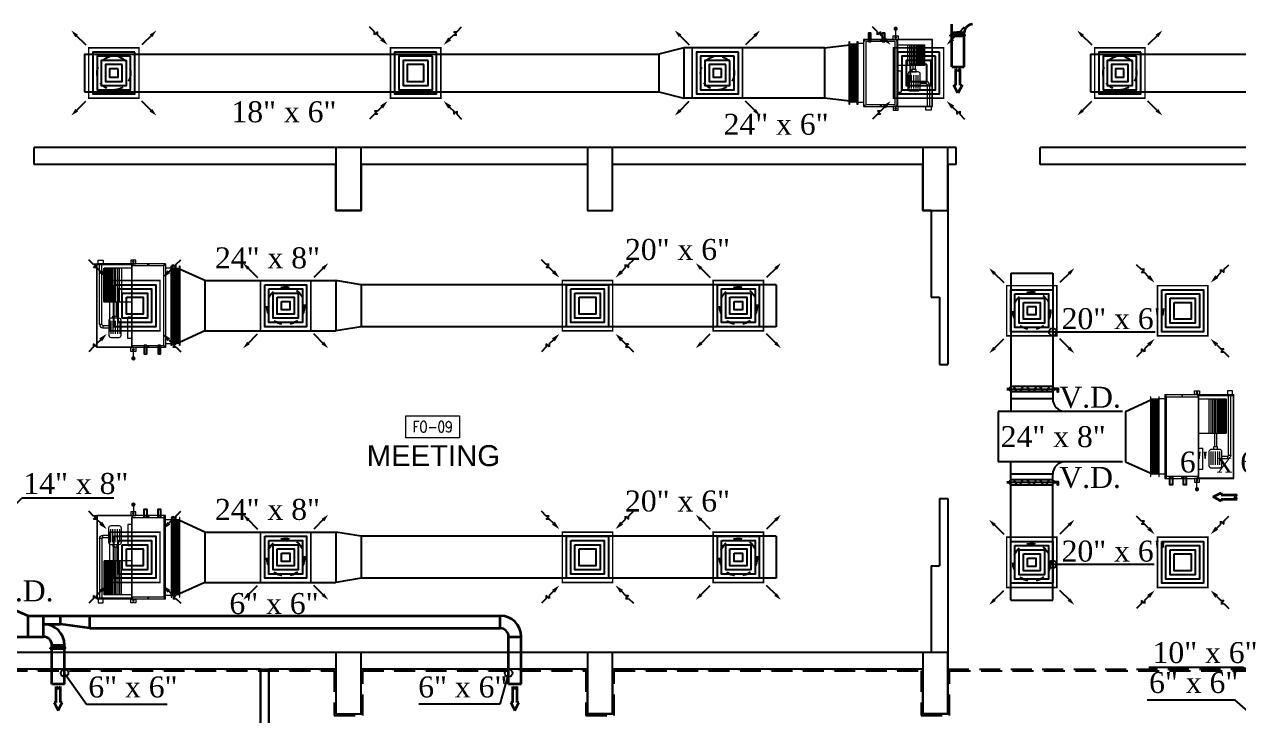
# Model space of a CAD drawing. Extents: x -432 to -365, y -145 to 173.
# Drawn here: x -405.68 to -391.2, y 27.2 to 35.44 of the extents above; entities that cross this region are included whole.
import ezdxf
from ezdxf.enums import TextEntityAlignment as Align

# ---------------------------------------------------------------- set-up
doc = ezdxf.new("R2010")
doc.units = 0
doc.header["$MEASUREMENT"] = 0
for name, pattern in [('DASHDOT', [1, 0.5, -0.25, 0, -0.25]), ('HIDDEN', [0.375, 0.25, -0.125]), ('HIDDEN-Z', [3, 2, -1])]:
    doc.linetypes.add(name, pattern=pattern)
for name, color, linetype in [('01_AC-EQUIP', 206, 'Continuous'), ('03_AC-S.DUCT', 5, 'Continuous'), ('12-AC-FL.CONN.', 2, 'Continuous'), ('A.C.VOLUM DAMPER', 2, 'Continuous'), ('COL', 2, 'Continuous'), ('COLHATCH', 5, 'Continuous'), ('FASEL', 253, 'Continuous'), ('M-CH-WP-R', 40, 'HIDDEN-Z'), ('M-CH-WP-S', 142, 'Continuous'), ('M-DIFUSER', 195, 'Continuous'), ('M-DUCT-RA', 30, 'Continuous'), ('M-DUCT-SA', 5, 'Continuous'), ('M-EQBMNT', 21, 'Continuous'), ('WALL', 4, 'Continuous'), ('ZONE TEXT', 73, 'Continuous')]:
    doc.layers.add(name, color=color, linetype=linetype)
for name, color, linetype, lineweight in [('04-AC_F.A.DUCT', 4, 'Continuous', 35), ('A-SYMB-RMNU', 4, 'Continuous', 9), ('AC-TEXT', 15, 'Continuous', 30)]:
    doc.layers.add(name, color=color, linetype=linetype, lineweight=lineweight)
doc.styles.add('AC', font='romans.shx', dxfattribs={"height": 0.2})
doc.styles.add('ARABY', font='sosa.shx')
doc.styles.add('ROMANS-TITLE', font='ROMANS.shx', dxfattribs={"width": 0.8})
doc.dimstyles.new('IHAB', dxfattribs={"dimscale": 0, "dimtxt": 0.15, "dimasz": 0.09, "dimexe": 0.18, "dimexo": 0.0625, "dimgap": 0, "dimtad": 0, "dimtih": 1, "dimtoh": 1, "dimzin": 0, "dimdsep": 46, "dimtxsty": 'ARABY', "dimcen": 0.03, "dimse1": 1, "dimse2": 1, "dimclrd": 36, "dimclrt": 42, "dimadec": 0, "dimazin": 0, "dimtfac": 1, "dimtmove": 1, "dimatfit": 3, "dimldrblk": 'ORIGIN', "dimfxl": 1, "dimtolj": 1, "dimtzin": 0, "dimarcsym": 0})

# ---------------------------------------------------------------- blocks, each defined once
blk = doc.blocks.new('*U251')
at = {"layer": 'M-DIFUSER', "ltscale": 5, "const_width": 18}
blk.add_lwpolyline([(-300, 300), (300, 300), (300, -300), (-300, -300)], close=True, dxfattribs=at)
at = {"layer": 'M-DIFUSER', "color": 21}
for points in [[(250, 250), (-250, 250), (-250, -250), (250, -250)], [(200, 200), (-200, 200), (-200, -200), (200, -200)], [(150, 150), (-150, 150), (-150, -150), (150, -150)], [(100, 100), (-100, 100), (-100, -100), (100, -100)], [(50, 50), (-50, 50), (-50, -50), (50, -50)]]:
    blk.add_lwpolyline(points, close=True, dxfattribs=at)
at = {"layer": 'M-DUCT-SA', "color": 5, "extrusion": (-5.07059e-20, -1.19855e-17, -1)}
blk.add_line((-461, 461), (-335, 335), dxfattribs=at)
at = {"layer": 'M-DUCT-SA', "color": 5, "extrusion": (-1.19855e-17, 5.07059e-20, -1)}
blk.add_line((461, 461), (335, 335), dxfattribs=at)
at = {"layer": 'M-DUCT-SA', "color": 5, "extrusion": (1.19855e-17, -5.07059e-20, -1)}
blk.add_line((-461, -461), (-335, -335), dxfattribs=at)
at = {"layer": 'M-DUCT-SA', "color": 5, "extrusion": (5.07059e-20, 1.19855e-17, -1)}
blk.add_line((461, -461), (335, -335), dxfattribs=at)
at = {"layer": 'M-DUCT-SA', "color": 5, "extrusion": (-5.07059e-20, -1.19855e-17, -1)}
blk.add_solid([(460, 428), (429, 459), (507, 507)], dxfattribs=at)
at = {"layer": 'M-DUCT-SA', "color": 5, "extrusion": (5.07059e-20, -1.19855e-17, -1)}
blk.add_solid([(-460, 428), (-429, 459), (-507, 507)], dxfattribs=at)
at = {"layer": 'M-DUCT-SA', "color": 5, "extrusion": (1.19855e-17, -5.07059e-20, -1)}
blk.add_solid([(428, -460), (459, -429), (507, -507)], dxfattribs=at)
at = {"layer": 'M-DUCT-SA', "color": 5, "extrusion": (-1.19855e-17, -5.07059e-20, -1)}
blk.add_solid([(-428, -460), (-459, -429), (-507, -507)], dxfattribs=at)
blk = doc.blocks.new('*U254')
at = {"layer": 'M-DIFUSER', "ltscale": 5, "const_width": 18}
blk.add_lwpolyline([(-300, 300), (300, 300), (300, -300), (-300, -300)], close=True, dxfattribs=at)
at = {"layer": 'M-DIFUSER', "color": 21}
for points in [[(250, 250), (-250, 250), (-250, -250), (250, -250)], [(200, 200), (-200, 200), (-200, -200), (200, -200)], [(150, 150), (-150, 150), (-150, -150), (150, -150)], [(100, 100), (-100, 100), (-100, -100), (100, -100)]]:
    blk.add_lwpolyline(points, close=True, dxfattribs=at)
at = {"layer": 'M-DUCT-RA', "color": 30}
for p, q in [((-491, 491), (-549, 549)), ((-491, 455), (-491, 491)), ((-455, 491), (-491, 455)), ((-455, 455), (-455, 491)), ((-406, 406), (-455, 455)), ((406, 406), (455, 455)), ((455, 491), (491, 491)), ((491, 455), (455, 491)), ((455, 455), (491, 455)), ((491, 491), (549, 549)), ((-406, -406), (-455, -455)), ((406, -406), (455, -455)), ((-491, -491), (-549, -549)), ((-491, -455), (-455, -491)), ((-455, -455), (-491, -455)), ((-455, -491), (-491, -491)), ((455, -491), (491, -455)), ((455, -455), (455, -491)), ((491, -455), (491, -491)), ((491, -491), (549, -549))]:
    blk.add_line(p, q, dxfattribs=at)
for points in [[(-389, 424), (-424, 389), (-335, 335)], [(424, 389), (389, 424), (335, 335)], [(-424, -389), (-389, -424), (-335, -335)], [(389, -424), (424, -389), (335, -335)]]:
    blk.add_solid(points, dxfattribs=at)
blk = doc.blocks.new('A$C4397250F')
at = {"layer": '04-AC_F.A.DUCT'}
for p, q in [((0, 0), (-0.0241, -0.0482)), ((-0.0241, -0.0482), (-0.0132, -0.0482)), ((-0.0132, -0.0482), (-0.0132, -0.1443)), ((0.0241, -0.0482), (0, 0)), ((0.0132, -0.0482), (0.0241, -0.0482)), ((0.0132, -0.0482), (0.0132, -0.1443)), ((0, -0.1288), (-0.0132, -0.1443)), ((0.0132, -0.1443), (0, -0.1288))]:
    blk.add_line(p, q, dxfattribs=at)
blk = doc.blocks.new('A$C180A56EA')
at = {"layer": 'A.C.VOLUM DAMPER'}
h = blk.add_hatch(dxfattribs=at)
h.set_pattern_fill('ANSI31', color=256, scale=0.001, style=0)
h.set_pattern_definition([(45, (129.5106855, -230.48025158), (-8.838834765e-05, 8.838834765e-05), [])])
h.paths.add_polyline_path([(0.0459, 0.0039), (0.0459, 0.0065), (0.0401, 0.0065), (0.0401, -0.0027), (0.0459, -0.0027), (0.0459, 0), (0.0603, 0), (0.0603, 0.0128), (0.057, 0.0128), (0.057, 0.0039)])
for p, q in [((-0.1242, 0.0032), (-0.1161, 0.0032)), ((-0.1161, 0.0004), (-0.119, 0.0032)), ((-0.1185, 0), (-0.1161, 0.0024)), ((-0.1161, 0.0015), (-0.1179, 0.0032)), ((-0.1174, 0), (-0.1161, 0.0013)), ((-0.1161, 0.0026), (-0.1168, 0.0032)), ((-0.1163, 0), (-0.1161, 0.0001)), ((-0.1161, 0.0001), (-0.1104, 0.0058)), ((-0.1161, 0.0013), (-0.1116, 0.0058)), ((-0.1161, 0.0024), (-0.1127, 0.0058)), ((-0.1161, -0.0026), (-0.1161, 0.0058)), ((-0.1161, 0.0035), (-0.1138, 0.0058)), ((-0.1161, 0.0058), (-0.1099, 0.0058)), ((-0.1161, 0.0057), (-0.116, 0.0058)), ((-0.1161, 0.0046), (-0.1149, 0.0058)), ((-0.1161, -0.001), (-0.1099, 0.0053)), ((-0.1099, -0.0014), (-0.1161, 0.0048)), ((-0.1161, -0.0021), (-0.1099, 0.0042)), ((-0.1099, -0.0026), (-0.1161, 0.0037)), ((-0.1109, -0.0026), (-0.1161, 0.0026)), ((-0.112, -0.0026), (-0.1161, 0.0015)), ((-0.1131, -0.0026), (-0.1161, 0.0004)), ((-0.1099, -0.0003), (-0.116, 0.0058)), ((-0.1156, -0.0026), (-0.1099, 0.0031)), ((-0.1099, 0.0008), (-0.1149, 0.0058)), ((-0.1145, -0.0026), (-0.1099, 0.002)), ((-0.1099, 0.0019), (-0.1138, 0.0058)), ((-0.1134, -0.0026), (-0.1099, 0.0009)), ((-0.1128, 0.0019), (0.0401, 0.0019)), ((-0.1099, 0.003), (-0.1127, 0.0058)), ((-0.1099, 0.0041), (-0.1116, 0.0058)), ((-0.1099, 0.0052), (-0.1105, 0.0058)), ((0.0401, 0.0121), (-0.1099, 0.0121)), ((-0.0882, 0.0113), (-0.0994, -0.0075)), ((-0.0768, 0.0113), (-0.0656, -0.0075)), ((-0.0402, 0.0113), (-0.0514, -0.0075)), ((-0.0284, 0.0113), (-0.0173, -0.0075)), ((0.0056, 0.0113), (-0.0056, -0.0075)), ((0.0174, 0.0113), (0.0286, -0.0075)), ((0.0459, 0.0065), (0.0401, 0.0065)), ((0.0401, 0.0065), (0.0401, -0.0027)), ((0.0459, 0.0039), (0.0459, 0.0065)), ((0.057, 0.0039), (0.0459, 0.0039)), ((0.0603, 0.0128), (0.057, 0.0128)), ((0.057, 0.0128), (0.057, 0.0039)), ((0.0603, 0.0128), (0.0603, 0)), ((-0.1242, 0), (-0.1161, 0)), ((-0.1142, -0.0026), (-0.1161, -0.0007)), ((-0.1153, -0.0026), (-0.1161, -0.0018)), ((-0.1099, -0.0026), (-0.1161, -0.0026)), ((-0.1123, -0.0026), (-0.1099, -0.0003)), ((-0.1111, -0.0026), (-0.1099, -0.0014)), ((-0.11, -0.0026), (-0.1099, -0.0025)), ((-0.1099, -0.0083), (0.0401, -0.0083)), ((0.0401, -0.0027), (0.0459, -0.0027)), ((0.0603, 0), (0.0459, 0)), ((0.0459, -0.0027), (0.0459, 0))]:
    blk.add_line(p, q, dxfattribs=at)
at = {"layer": 'A.C.VOLUM DAMPER', "extrusion": (0, 0, -1)}
for centre, major_axis, start_param, end_param in [((-0.0938, 0.0019), (0.00135, 0.00135), 3.926991, 7.068583), ((-0.0938, 0.0019), (-0.00135, 0.00135), 2.356195, 5.497787), ((-0.0712, 0.0019), (0.00135, 0.00135), 3.926991, 7.068583), ((-0.0712, 0.0019), (-0.00135, 0.00135), 2.356195, 5.497787), ((-0.0458, 0.0019), (0.00135, 0.00135), 3.926991, 7.068583), ((-0.0458, 0.0019), (-0.00135, 0.00135), 2.356195, 5.497787), ((-0.0228, 0.0019), (0.00135, 0.00135), 3.926991, 7.068583), ((-0.0228, 0.0019), (-0.00135, 0.00135), 2.356194, 5.497787), ((0, 0.0019), (0.00135, 0.00135), 3.926991, 7.068583), ((0, 0.0019), (0.00135, 0.00135), 0.785398, 3.926991), ((0.023, 0.0019), (0.00135, 0.00135), 3.926991, 7.068583), ((0.023, 0.0019), (-0.00135, 0.00135), 2.356195, 5.497787)]:
    blk.add_ellipse(centre, major_axis=major_axis, ratio=1, start_param=start_param, end_param=end_param, dxfattribs=at)
blk = doc.blocks.new('A$C7E27466D')
at = {"layer": '01_AC-EQUIP', "color": 2, "lineweight": 20}
for p, q in [((-75.3, 98.1), (-73.7, 98.7)), ((-75.3, 98.1), (-73.7, 97.6)), ((-75.3, 97.1), (-73.7, 97.6)), ((-75.3, 97.1), (-73.7, 96.6)), ((-75.3, 96.1), (-73.7, 96.6)), ((-75.3, 96.1), (-73.7, 95.6)), ((-75.3, 95.1), (-73.7, 95.6)), ((-75.3, 95.1), (-73.7, 94.6)), ((-75.3, 94.1), (-73.7, 94.6)), ((-75.3, 94.1), (-73.7, 93.6)), ((-75.3, 93.1), (-73.7, 93.6)), ((-75.3, 93.1), (-73.7, 92.5)), ((-75.3, 92), (-73.7, 92.5)), ((-75.3, 92), (-73.7, 91.5)), ((-75.3, 91), (-73.7, 91.5)), ((-75.3, 91), (-73.7, 90.5)), ((-75.3, 90), (-73.7, 90.5)), ((-75.3, 90), (-73.7, 89.5)), ((-6.3, 97.6), (-73.7, 97.6)), ((-6.3, 96.6), (-73.7, 96.6)), ((-6.3, 95.6), (-73.7, 95.6)), ((-6.3, 94.6), (-73.7, 94.6)), ((-6.3, 93.6), (-73.7, 93.6)), ((-6.3, 92.5), (-73.7, 92.5)), ((-6.3, 91.5), (-73.7, 91.5)), ((-6.3, 90.5), (-73.7, 90.5)), ((-4.7, 98.1), (-6.3, 98.7)), ((-4.7, 98.1), (-6.3, 97.6)), ((-4.7, 97.1), (-6.3, 97.6)), ((-4.7, 97.1), (-6.3, 96.6)), ((-4.7, 96.1), (-6.3, 96.6)), ((-4.7, 96.1), (-6.3, 95.6)), ((-4.7, 95.1), (-6.3, 95.6)), ((-4.7, 95.1), (-6.3, 94.6)), ((-4.7, 94.1), (-6.3, 94.6)), ((-4.7, 94.1), (-6.3, 93.6)), ((-4.7, 93.1), (-6.3, 93.6)), ((-4.7, 93.1), (-6.3, 92.5)), ((-4.7, 92), (-6.3, 92.5)), ((-4.7, 92), (-6.3, 91.5)), ((-4.7, 91), (-6.3, 91.5)), ((-4.7, 91), (-6.3, 90.5)), ((-4.7, 90), (-6.3, 90.5)), ((-4.7, 90), (-6.3, 89.5))]:
    blk.add_line(p, q, dxfattribs=at)
at = {"layer": '01_AC-EQUIP', "color": 1, "lineweight": 20}
for p, q in [((-75, 82), (-75, 89)), ((-5, 82), (-5, 89)), ((-77.8, 81), (-79.9, 81)), ((-78.9, 80.3), (-78.9, 81.7)), ((-2.2, 81), (-0.1, 81)), ((-1.1, 80.3), (-1.1, 81.7)), ((0, 82), (0, 0)), ((-77.8, 61.5), (-79.9, 61.5)), ((-78.9, 60.8), (-78.9, 62.2)), ((-2.2, 61.5), (-0.1, 61.5)), ((-1.1, 60.8), (-1.1, 62.2)), ((-77.8, 42.5), (-79.9, 42.5)), ((-78.9, 41.8), (-78.9, 43.2)), ((-62.7, 42), (-62.7, 37)), ((-37.3, 37), (-62.7, 37)), ((-37.3, 42), (-37.3, 37)), ((-30.6, 42), (-30.6, 9)), ((-6.2, 29.5), (-30.6, 29.5)), ((-6.2, 42), (-6.2, 9)), ((-2.2, 42.5), (-0.1, 42.5)), ((-1.1, 41.8), (-1.1, 43.2)), ((-58.3, 27.4), (-42.7, 27.4)), ((-58.3, 24.8), (-42.7, 24.8)), ((-58.3, 22.1), (-42.7, 22.1)), ((-58.3, 19.4), (-42.7, 19.4)), ((-58.3, 16.8), (-42.7, 16.8)), ((-52.7, 7.4), (-52.7, 14.5)), ((-50, 7.4), (-50, 14.5)), ((-30.6, 23.1), (-36, 23.1)), ((-30.6, 20.4), (-36, 20.4)), ((-30.6, 27), (-6.2, 27)), ((-30.6, 25), (-6.2, 25)), ((-30.6, 23), (-6.2, 23)), ((-30.6, 21.4), (-6.2, 21.4)), ((-30.6, 19.4), (-6.2, 19.4)), ((-30.6, 18.4), (-6.2, 18.4)), ((-30.6, 17.5), (-6.2, 17.5)), ((-30.6, 16.8), (-6.2, 16.8)), ((-30.6, 15.8), (-6.2, 15.8)), ((-30.6, 14.8), (-6.2, 14.8)), ((-54, 6.1), (-79.6, 6.1)), ((-54, 3.5), (-79.6, 3.5)), ((-54, 6.1), (-54, 3.5)), ((-52.7, 7.4), (-50, 7.4)), ((-30.6, 13.8), (-6.2, 13.8)), ((-30.6, 12.9), (-6.2, 12.9)), ((-30.6, 12.2), (-6.2, 12.2)), ((-30.6, 11.5), (-6.2, 11.5)), ((-30.6, 11), (-6.2, 11)), ((-30.6, 10.6), (-6.2, 10.6)), ((-30.6, 10.3), (-6.2, 10.3)), ((-30.6, 9.9), (-6.2, 9.9)), ((-30.6, 9.6), (-6.2, 9.6)), ((-30.6, 9.4), (-6.2, 9.4)), ((-30.6, 9.2), (-6.2, 9.2)), ((-30.6, 9), (-6.2, 9)), ((-30.6, 9), (-6.2, 9))]:
    blk.add_line(p, q, dxfattribs=at)
at = {"layer": '01_AC-EQUIP', "color": 4, "lineweight": 20}
blk.add_line((12.8, 43.8), (2.3, 43.8), dxfattribs=at)
at = {"layer": '01_AC-EQUIP', "color": 1, "linetype": 'DASHDOT', "lineweight": 20}
blk.add_line((-30.6, 16.8), (-6.2, 16.8), dxfattribs=at)
at = {"layer": '01_AC-EQUIP', "color": 2, "lineweight": 20}
for points in [[(-77.5, 98.7), (-77.5, 99.2), (-2.5, 99.2), (-2.5, 98.7)], [(-77.5, 89), (-77.5, 89.5), (-2.5, 89.5), (-2.5, 89)]]:
    blk.add_lwpolyline(points, close=True, dxfattribs=at)
at = {"layer": '01_AC-EQUIP', "color": 1, "lineweight": 20}
for points in [[(-80, 42), (0, 42), (0, 82), (-80, 82)], [(-77.5, 44.5), (-2.5, 44.5), (-2.5, 79.5), (-77.5, 79.5)], [(-84.4, 40.7), (-80, 40.7), (-80, 46.7), (-84.4, 46.7)], [(4.4, 40.7), (0, 40.7), (0, 46.7), (4.4, 46.7)], [(-80, 42), (-80, 0), (0, 0), (0, 42)], [(-79.6, 41.6), (-79.6, 0.4), (-0.4, 0.4), (-0.4, 41.6)], [(-38.6, 19.3), (-36, 19.3), (-36, 24.3), (-38.6, 24.3)], [(-84.4, 7.6), (-80, 7.6), (-80, 1.6), (-84.4, 1.6)]]:
    blk.add_lwpolyline(points, close=True, dxfattribs=at)
at = {"layer": '01_AC-EQUIP', "color": 4, "lineweight": 20, "const_width": 2.52}
blk.add_lwpolyline([(12.6, 45, 1), (13.1, 42.5, 1)], format="xyb", close=True, dxfattribs=at)
at = {"layer": '01_AC-EQUIP', "color": 1, "lineweight": 20}
blk.add_lwpolyline([(-58.8, 14.5), (-41.2, 14.5, 0.414214), (-38.6, 17.1), (-38.6, 26.4, 0.414214), (-41.2, 29.1), (-58.8, 29.1, 0.414214), (-61.4, 26.4), (-61.4, 17.1, 0.414214)], format="xyb", close=True, dxfattribs=at)
for centre in [(-82.3, 43.8), (2.3, 43.8)]:
    blk.add_circle(centre, 0.932, dxfattribs=at)
for radius in [1.33, 3.99]:
    blk.add_arc((-54, 7.4), radius, 270.0006, 0.0006, dxfattribs=at)
for centre, major_axis, start_param, end_param in [((-78.9, 81), (-0.827, 0), -1.570796, 4.712389), ((-78.9, 81), (-0.47, 0), 3.141593, 9.424778), ((-78.9, 61.5), (-0.827, 0), -1.570796, 4.712389), ((-78.9, 61.5), (-0.47, 0), 3.141593, 9.424778), ((-78.9, 42.5), (-0.827, 0), -1.570796, 4.712389), ((-78.9, 42.5), (-0.47, 0), 3.141593, 9.424778)]:
    blk.add_ellipse(centre, major_axis=major_axis, ratio=0.646018, start_param=start_param, end_param=end_param, dxfattribs=at)
at = {"layer": '01_AC-EQUIP', "color": 1, "lineweight": 20, "extrusion": (0, 0, -1)}
for centre, major_axis, start_param, end_param in [((-1.1, 81), (0.827, 0), -1.570796, 4.712389), ((-1.1, 81), (0.47, 0), 3.141593, 9.424778), ((-1.1, 61.5), (0.827, 0), -1.570796, 4.712389), ((-1.1, 61.5), (0.47, 0), 3.141593, 9.424778), ((-1.1, 42.5), (0.827, 0), -1.570796, 4.712389), ((-1.1, 42.5), (0.47, 0), 3.141593, 9.424778)]:
    blk.add_ellipse(centre, major_axis=major_axis, ratio=0.646018, start_param=start_param, end_param=end_param, dxfattribs=at)
at = {"layer": 'M-CH-WP-R', "color": 6, "linetype": 'ByBlock', "ltscale": 1.5}
blk.add_lwpolyline([(-2.5, 76.2), (-2.5, 73.2), (7.5, 73.2), (7.5, 76.2)], close=True, dxfattribs=at)
at = {"layer": 'M-CH-WP-S', "color": 5, "linetype": 'ByBlock', "ltscale": 1.5}
blk.add_lwpolyline([(-2.5, 59.7), (-2.5, 56.7), (7.5, 56.7), (7.5, 59.7)], close=True, dxfattribs=at)
blk = doc.blocks.new('A$C224F6469')
at = {"layer": '01_AC-EQUIP', "color": 1, "lineweight": 20}
for p, q in [((0, 0), (1, 0)), ((0, -0.82), (0, 0)), ((1, -0.82), (1, 0)), ((0.007, -0.004), (0.988, -0.004)), ((0.007, -0.42), (0.007, -0.004)), ((0.236, -0.074), (0.236, -0.145)), ((0.263, -0.074), (0.236, -0.074)), ((0.263, -0.074), (0.263, -0.145)), ((0.276, -0.035), (1, -0.035)), ((0.276, -0.061), (0.276, -0.035)), ((0.276, -0.061), (1, -0.061)), ((0.541, -0.42), (0.541, -0.09)), ((0.541, -0.09), (0.949, -0.09)), ((0.541, -0.092), (0.949, -0.092)), ((0.541, -0.094), (0.949, -0.094)), ((0.541, -0.096), (0.949, -0.096)), ((0.541, -0.099), (0.949, -0.099)), ((0.541, -0.103), (0.949, -0.103)), ((0.541, -0.106), (0.949, -0.106)), ((0.541, -0.11), (0.949, -0.11)), ((0.541, -0.115), (0.949, -0.115)), ((0.541, -0.122), (0.949, -0.122)), ((0.541, -0.129), (0.949, -0.129)), ((0.541, -0.138), (0.949, -0.138)), ((0.949, -0.42), (0.949, -0.09)), ((0.988, -0.42), (0.988, -0.004)), ((0.32, -0.168), (0.163, -0.168)), ((0.32, -0.194), (0.163, -0.194)), ((0.32, -0.221), (0.163, -0.221)), ((0.32, -0.248), (0.163, -0.248)), ((0.32, -0.274), (0.163, -0.274)), ((0.541, -0.204), (0.376, -0.204)), ((0.541, -0.231), (0.376, -0.231)), ((0.541, -0.148), (0.949, -0.148)), ((0.541, -0.158), (0.949, -0.158)), ((0.541, -0.168), (0.949, -0.168)), ((0.541, -0.175), (0.949, -0.175)), ((0.541, -0.184), (0.949, -0.184)), ((0.541, -0.194), (0.949, -0.194)), ((0.541, -0.214), (0.949, -0.214)), ((0.541, -0.23), (0.949, -0.23)), ((0.541, -0.25), (0.949, -0.25)), ((0.541, -0.27), (0.949, -0.27)), ((0, -0.42), (1, -0.42)), ((0.022, -0.425), (0.001, -0.425)), ((0.011, -0.418), (0.011, -0.432)), ((0.109, -0.37), (0.363, -0.37)), ((0.109, -0.42), (0.109, -0.37)), ((0.363, -0.42), (0.363, -0.37)), ((0.949, -0.295), (0.541, -0.295)), ((0.978, -0.425), (0.999, -0.425)), ((0.989, -0.418), (0.989, -0.432)), ((0.022, -0.615), (0.001, -0.615)), ((0.011, -0.608), (0.011, -0.622)), ((0.978, -0.615), (0.999, -0.615)), ((0.989, -0.608), (0.989, -0.622)), ((1, -0.82), (0, -0.82)), ((0.022, -0.81), (0.001, -0.81)), ((0.011, -0.803), (0.011, -0.817)), ((0.05, -0.82), (0.05, -0.89)), ((0.95, -0.82), (0.95, -0.89)), ((0.978, -0.81), (0.999, -0.81)), ((0.989, -0.803), (0.989, -0.817))]:
    blk.add_line(p, q, dxfattribs=at)
at = {"layer": '01_AC-EQUIP', "color": 1, "linetype": 'DASHDOT', "lineweight": 20}
blk.add_line((0.541, -0.168), (0.949, -0.168), dxfattribs=at)
at = {"layer": '01_AC-EQUIP', "color": 4, "lineweight": 20}
blk.add_line((-0.128, -0.438), (-0.023, -0.438), dxfattribs=at)
at = {"layer": '01_AC-EQUIP', "color": 2, "lineweight": 20}
for p, q in [((0.047, -0.9), (0.063, -0.895)), ((0.047, -0.9), (0.063, -0.905)), ((0.047, -0.91), (0.063, -0.905)), ((0.047, -0.91), (0.063, -0.915)), ((0.047, -0.92), (0.063, -0.915)), ((0.047, -0.92), (0.063, -0.925)), ((0.047, -0.931), (0.063, -0.925)), ((0.047, -0.931), (0.063, -0.936)), ((0.047, -0.941), (0.063, -0.936)), ((0.047, -0.941), (0.063, -0.946)), ((0.047, -0.951), (0.063, -0.946)), ((0.047, -0.951), (0.063, -0.956)), ((0.047, -0.961), (0.063, -0.956)), ((0.047, -0.961), (0.063, -0.966)), ((0.047, -0.971), (0.063, -0.966)), ((0.047, -0.971), (0.063, -0.976)), ((0.047, -0.981), (0.063, -0.976)), ((0.047, -0.981), (0.063, -0.987)), ((0.063, -0.905), (0.937, -0.905)), ((0.063, -0.915), (0.937, -0.915)), ((0.063, -0.925), (0.937, -0.925)), ((0.063, -0.936), (0.937, -0.936)), ((0.063, -0.946), (0.937, -0.946)), ((0.063, -0.956), (0.937, -0.956)), ((0.063, -0.966), (0.937, -0.966)), ((0.063, -0.976), (0.937, -0.976)), ((0.953, -0.9), (0.937, -0.895)), ((0.953, -0.9), (0.937, -0.905)), ((0.953, -0.91), (0.937, -0.905)), ((0.953, -0.91), (0.937, -0.915)), ((0.953, -0.92), (0.937, -0.915)), ((0.953, -0.92), (0.937, -0.925)), ((0.953, -0.931), (0.937, -0.925)), ((0.953, -0.931), (0.937, -0.936)), ((0.953, -0.941), (0.937, -0.936)), ((0.953, -0.941), (0.937, -0.946)), ((0.953, -0.951), (0.937, -0.946)), ((0.953, -0.951), (0.937, -0.956)), ((0.953, -0.961), (0.937, -0.956)), ((0.953, -0.961), (0.937, -0.966)), ((0.953, -0.971), (0.937, -0.966)), ((0.953, -0.971), (0.937, -0.976)), ((0.953, -0.981), (0.937, -0.976)), ((0.953, -0.981), (0.937, -0.987))]:
    blk.add_line(p, q, dxfattribs=at)
at = {"layer": '01_AC-EQUIP', "color": 1, "lineweight": 20}
for points in [[(1.044, -0.076), (1, -0.076), (1, -0.016), (1.044, -0.016)], [(0.351, -0.193), (0.376, -0.193), (0.376, -0.243), (0.351, -0.243)], [(-0.044, -0.407), (0, -0.407), (0, -0.467), (-0.044, -0.467)], [(0.025, -0.8), (0.975, -0.8), (0.975, -0.42), (0.025, -0.42)], [(1.044, -0.407), (1, -0.407), (1, -0.467), (1.044, -0.467)]]:
    blk.add_lwpolyline(points, close=True, dxfattribs=at)
blk.add_lwpolyline([(0.324, -0.145), (0.149, -0.145, 0.414214), (0.122, -0.171), (0.122, -0.264, 0.414214), (0.149, -0.291), (0.324, -0.291, 0.414214), (0.351, -0.264), (0.351, -0.171, 0.414214)], format="xyb", close=True, dxfattribs=at)
at = {"layer": '01_AC-EQUIP', "color": 4, "lineweight": 20, "const_width": 0.0252}
blk.add_lwpolyline([(-0.126, -0.45, 1), (-0.131, -0.425, 1)], format="xyb", close=True, dxfattribs=at)
at = {"layer": '01_AC-EQUIP', "color": 2, "lineweight": 20}
for points in [[(0.975, -0.89), (0.975, -0.895), (0.025, -0.895), (0.025, -0.89)], [(0.975, -0.987), (0.975, -0.992), (0.025, -0.992), (0.025, -0.987)]]:
    blk.add_lwpolyline(points, close=True, dxfattribs=at)
at = {"layer": '01_AC-EQUIP', "color": 1, "lineweight": 20}
for centre in [(-0.023, -0.438), (1.023, -0.438)]:
    blk.add_circle(centre, 0.00932, dxfattribs=at)
for radius in [0.0399, 0.0133]:
    blk.add_arc((0.276, -0.074), radius, 90.0006, 180.0006, dxfattribs=at)
at = {"layer": '01_AC-EQUIP', "color": 1, "lineweight": 20, "extrusion": (0, 0, -1)}
for centre, major_axis, start_param, end_param in [((0.011, -0.425), (-0.00827, 0), -1.570796, 4.712389), ((0.011, -0.425), (-0.0047, 0), 3.141593, 9.424778), ((0.011, -0.615), (-0.00827, 0), -1.570796, 4.712389), ((0.011, -0.615), (-0.0047, 0), 3.141593, 9.424778), ((0.011, -0.81), (-0.00827, 0), -1.570796, 4.712389), ((0.011, -0.81), (-0.0047, 0), 3.141593, 9.424778)]:
    blk.add_ellipse(centre, major_axis=major_axis, ratio=0.646018, start_param=start_param, end_param=end_param, dxfattribs=at)
at = {"layer": '01_AC-EQUIP', "color": 1, "lineweight": 20}
for centre, major_axis, start_param, end_param in [((0.989, -0.425), (0.00827, 0), -1.570796, 4.712389), ((0.989, -0.425), (0.0047, 0), 3.141593, 9.424778), ((0.989, -0.615), (0.00827, 0), -1.570796, 4.712389), ((0.989, -0.615), (0.0047, 0), 3.141593, 9.424778), ((0.989, -0.81), (0.00827, 0), -1.570796, 4.712389), ((0.989, -0.81), (0.0047, 0), 3.141593, 9.424778)]:
    blk.add_ellipse(centre, major_axis=major_axis, ratio=0.646018, start_param=start_param, end_param=end_param, dxfattribs=at)
at = {"layer": 'M-CH-WP-R', "color": 6, "linetype": 'ByBlock', "ltscale": 1.5}
blk.add_lwpolyline([(0.025, -0.762), (0.025, -0.732), (-0.075, -0.732), (-0.075, -0.762)], close=True, dxfattribs=at)
at = {"layer": 'M-CH-WP-S', "color": 5, "linetype": 'ByBlock', "ltscale": 1.5}
blk.add_lwpolyline([(0.025, -0.597), (0.025, -0.567), (-0.075, -0.567), (-0.075, -0.597)], close=True, dxfattribs=at)
at = {"layer": 'M-EQBMNT', "color": 21, "linetype": 'ByBlock', "ltscale": 1.5}
blk.add_line((0.541, -0.09), (0.949, -0.09), dxfattribs=at)
blk = doc.blocks.new('A-ROOM')
at = {"layer": 'A-SYMB-RMNU'}
blk.add_lwpolyline([(-425, 175), (425, 175), (425, -175), (-425, -175)], close=True, dxfattribs=at)
at = {"layer": 'A-SYMB-RMNU', "style": 'ROMANS-TITLE', "width": 0.8}
blk.add_attdef('ROOM-NO', text='', height=175, dxfattribs=at).set_placement((0, 0), align=Align.MIDDLE)

msp = doc.modelspace()

# ---------------------------------------------------------------- hatches: boundary and pattern name
at = {"layer": 'COLHATCH', "linetype": 'Continuous'}
h = msp.add_hatch(dxfattribs=at)
h.set_pattern_fill('_USER', color=252, scale=0.05, angle=45, style=0, double=1, pattern_type=0)
h.set_pattern_definition([(45, (-202.924395, -132.77691), (-0.035355339, 0.035355339), []), (135, (-202.924395, -132.77691), (-0.035355339, -0.035355339), [])])
h.paths.add_polyline_path([(-382.484, 44.803), (-382.784, 44.803), (-382.784, 43.903), (-382.484, 43.903)])
h.paths.add_polyline_path([(-380.484, 44.803), (-381.284, 44.803), (-381.284, 44.503), (-380.484, 44.503)])
h.paths.add_polyline_path([(-378.534, 42.803), (-378.834, 42.803), (-378.834, 42.203), (-378.534, 42.203)])
h.paths.add_polyline_path([(-378.134, 39.223), (-378.934, 39.223), (-378.934, 38.923), (-378.134, 38.923)])
h.paths.add_polyline_path([(-380.684, 39.223), (-381.484, 39.223), (-381.484, 38.923), (-380.684, 38.923)])
h.paths.add_polyline_path([(-380.584, 34.173), (-381.484, 34.173), (-381.484, 33.873), (-380.584, 33.873)])
h.paths.add_polyline_path([(-378.134, 34.223), (-378.934, 34.223), (-378.934, 33.923), (-378.134, 33.923)])
h.paths.add_polyline_path([(-380.392, 27.953), (-381.492, 27.953), (-381.492, 27.653), (-380.639, 27.653, -0.011587), (-380.655, 26.967), (-380.405, 26.957, 0.01656)])
h.paths.add_polyline_path([(-380.586, 25.223), (-380.84, 25.223, -0.040808), (-381.428, 22.884), (-381.192, 22.803, 0.04151)])
h.paths.add_polyline_path([(-382.484, 25.823), (-382.784, 25.823), (-382.784, 24.923), (-382.484, 24.923)])
h.paths.add_polyline_path([(-386.614, 25.823), (-387.014, 25.823), (-387.014, 24.923), (-386.614, 24.923)])
h.paths.add_polyline_path([(-390.414, 25.823), (-390.864, 25.823), (-390.864, 24.923), (-390.414, 24.923)])
h.paths.add_polyline_path([(-390.664, 24.003), (-390.964, 24.003), (-390.964, 23.103), (-390.664, 23.103)])
h.paths.add_polyline_path([(-398.664, 25.823), (-398.964, 25.823), (-398.964, 24.923), (-398.664, 24.923)])
h.paths.add_polyline_path([(-398.664, 24.003), (-398.964, 24.003), (-398.964, 23.103), (-398.664, 23.103)])
h.paths.add_polyline_path([(-406.664, 25.823), (-406.964, 25.823), (-406.964, 24.923), (-406.664, 24.923)])
h.paths.add_polyline_path([(-406.664, 24.003), (-406.964, 24.003), (-406.964, 23.103), (-406.664, 23.103)])
h.paths.add_polyline_path([(-414.764, 25.823), (-415.214, 25.823), (-415.214, 24.923), (-414.764, 24.923)])
h.paths.add_polyline_path([(-414.664, 24.003), (-414.964, 24.003), (-414.964, 23.103), (-414.664, 23.103)])
h.paths.add_polyline_path([(-418.614, 25.823), (-419.014, 25.823), (-419.014, 24.923), (-418.614, 24.923)])
h.paths.add_polyline_path([(-422.844, 25.823), (-423.144, 25.823), (-423.144, 24.923), (-422.844, 24.923)])
h.paths.add_polyline_path([(-424.137, 27.953), (-425.237, 27.953, 0.01656), (-425.224, 26.957), (-424.974, 26.967, -0.011587), (-424.99, 27.653), (-424.137, 27.653)])
h.paths.add_polyline_path([(-424.789, 25.223), (-425.042, 25.223, 0.04151), (-424.437, 22.803), (-424.2, 22.884, -0.040808)])
h.paths.add_polyline_path([(-424.144, 34.173), (-425.044, 34.173), (-425.044, 33.873), (-424.144, 33.873)])
h.paths.add_polyline_path([(-426.694, 34.223), (-427.494, 34.223), (-427.494, 33.923), (-426.694, 33.923)])
h.paths.add_polyline_path([(-426.694, 39.223), (-427.494, 39.223), (-427.494, 38.923), (-426.694, 38.923)])
h.paths.add_polyline_path([(-424.144, 39.223), (-424.944, 39.223), (-424.944, 38.923), (-424.144, 38.923)])
h.paths.add_polyline_path([(-426.794, 42.803), (-427.094, 42.803), (-427.094, 42.203), (-426.794, 42.203)])
h.paths.add_polyline_path([(-424.344, 44.803), (-425.144, 44.803), (-425.144, 44.503), (-424.344, 44.503)])
h.paths.add_polyline_path([(-422.844, 44.803), (-423.144, 44.803), (-423.144, 43.903), (-422.844, 43.903)])
h.paths.add_polyline_path([(-418.564, 44.803), (-418.964, 44.803), (-418.964, 43.903), (-418.564, 43.903)])
h.paths.add_polyline_path([(-414.764, 44.803), (-415.214, 44.803), (-415.214, 43.903), (-414.764, 43.903)])
h.paths.add_polyline_path([(-405.414, 47.003), (-405.714, 47.003), (-405.714, 46.403), (-405.414, 46.403)])
h.paths.add_polyline_path([(-405.414, 44.503), (-400.314, 44.503), (-400.314, 43.053), (-400.014, 43.053), (-400.014, 44.803), (-405.714, 44.803), (-405.714, 43.053), (-405.414, 43.053)])
h.paths.add_polyline_path([(-398.664, 47.003), (-398.964, 47.003), (-398.964, 46.403), (-398.664, 46.403)])
h.paths.add_polyline_path([(-398.664, 43.653), (-398.964, 43.653), (-398.964, 43.053), (-398.664, 43.053)])
h.paths.add_polyline_path([(-390.414, 44.803), (-390.864, 44.803), (-390.864, 43.903), (-390.414, 43.903)])

# ---------------------------------------------------------------- linework, layer by layer
at = {"layer": '03_AC-S.DUCT', "linetype": 'Continuous'}
for p, q in [((-404.964, 35.088), (-398.114, 35.088)), ((-404.964, 35.088), (-404.964, 34.638)), ((-397.814, 35.163), (-398.114, 35.088)), ((-398.114, 35.088), (-398.114, 34.638)), ((-396.136, 35.163), (-397.814, 35.163)), ((-397.814, 35.163), (-397.814, 34.563)), ((-396.136, 35.163), (-395.836, 35.2)), ((-396.136, 35.163), (-396.136, 34.563)), ((-392.964, 35.088), (-386.114, 35.088)), ((-392.964, 35.088), (-392.964, 34.638)), ((-404.964, 34.638), (-398.114, 34.638)), ((-398.114, 34.638), (-397.814, 34.563)), ((-392.964, 34.638), (-386.114, 34.638)), ((-396.136, 34.563), (-397.814, 34.563)), ((-395.836, 34.526), (-396.136, 34.563)), ((-403.527, 32.388), (-403.832, 32.525)), ((-393.914, 32.478), (-393.914, 30.828)), ((-393.914, 32.478), (-393.414, 32.478)), ((-393.414, 32.478), (-393.414, 30.978)), ((-403.527, 32.388), (-401.964, 32.388)), ((-403.527, 32.388), (-403.527, 31.788)), ((-401.964, 32.388), (-401.964, 31.788)), ((-401.664, 32.338), (-401.964, 32.388)), ((-396.714, 32.338), (-401.664, 32.338)), ((-401.664, 32.338), (-401.664, 31.838)), ((-396.714, 32.338), (-396.714, 31.838)), ((-403.527, 31.788), (-403.832, 31.651)), ((-403.527, 31.788), (-401.964, 31.788)), ((-401.664, 31.838), (-401.964, 31.788)), ((-396.714, 31.838), (-401.664, 31.838)), ((-393.414, 30.978), (-393.914, 30.978)), ((-392.547, 30.828), (-392.242, 30.965)), ((-394.064, 30.828), (-394.064, 30.228)), ((-392.581, 30.828), (-394.064, 30.828)), ((-392.547, 30.828), (-392.547, 30.228)), ((-392.581, 30.228), (-394.064, 30.228)), ((-393.914, 28.578), (-393.914, 30.228)), ((-392.547, 30.228), (-392.242, 30.091)), ((-393.414, 30.078), (-393.914, 30.078)), ((-393.414, 28.578), (-393.414, 30.078)), ((-403.527, 29.388), (-403.832, 29.525)), ((-403.527, 29.388), (-401.964, 29.388)), ((-403.527, 29.388), (-403.527, 28.788)), ((-401.964, 29.388), (-401.964, 28.788)), ((-401.664, 29.338), (-401.964, 29.388)), ((-396.714, 29.338), (-401.664, 29.338)), ((-401.664, 29.338), (-401.664, 28.838)), ((-396.714, 29.338), (-396.714, 28.838)), ((-401.664, 28.838), (-401.964, 28.788)), ((-396.714, 28.838), (-401.664, 28.838)), ((-403.527, 28.788), (-403.832, 28.651)), ((-403.527, 28.788), (-401.964, 28.788)), ((-393.914, 28.578), (-393.414, 28.578))]:
    msp.add_line(p, q, dxfattribs=at)
for centre, start, end in [((-393.264, 30.978), 180, 270), ((-393.264, 30.078), 90, 180)]:
    msp.add_arc(centre, 0.15, start, end, dxfattribs=at)
at = {"layer": '04-AC_F.A.DUCT', "linetype": 'Continuous'}
for p, q in [((-394.619, 34.938), (-394.619, 35.444)), ((-394.469, 35.344), (-394.619, 35.344)), ((-394.469, 34.938), (-394.469, 35.344)), ((-394.619, 34.938), (-394.469, 34.938)), ((-405.639, 28.391), (-405.989, 28.541)), ((-405.639, 28.391), (-400.004, 28.391)), ((-405.639, 28.391), (-405.639, 28.141)), ((-405.452, 28.141), (-405.452, 28.391)), ((-405.452, 28.291), (-405.252, 28.291)), ((-405.252, 28.291), (-405.252, 28.391)), ((-404.902, 28.241), (-405.252, 28.291)), ((-404.902, 28.241), (-404.902, 28.391)), ((-400.004, 28.241), (-400.004, 28.391)), ((-423.119, 28.141), (-405.452, 28.141)), ((-404.902, 28.241), (-400.004, 28.241)), ((-399.904, 27.575), (-399.904, 28.141)), ((-399.904, 28.141), (-399.754, 28.141)), ((-399.754, 27.575), (-399.754, 28.141)), ((-405.352, 27.575), (-405.352, 28.041)), ((-405.352, 28.041), (-405.202, 28.041)), ((-405.202, 27.575), (-405.202, 28.041)), ((-405.202, 27.575), (-405.352, 27.575)), ((-399.754, 27.575), (-399.904, 27.575))]:
    msp.add_line(p, q, dxfattribs=at)
for centre, radius, start, end in [((-394.369, 35.344), 0.1, 90, 180), ((-405.452, 28.041), 0.25, 0, 90), ((-400.004, 28.141), 0.25, 0, 90), ((-405.452, 28.041), 0.1, 0, 90), ((-400.004, 28.141), 0.1, 0, 90)]:
    msp.add_arc(centre, radius, start, end, dxfattribs=at)
at = {"layer": '12-AC-FL.CONN.', "linetype": 'HIDDEN', "ltscale": 0.25}
for centre, radius in [((-404.614, 34.863), 0.2), ((-397.414, 34.863), 0.2), ((-392.614, 34.863), 0.2), ((-402.564, 32.088), 0.225), ((-397.164, 32.088), 0.225), ((-393.664, 32.028), 0.225), ((-402.564, 29.088), 0.225), ((-397.164, 29.088), 0.225), ((-393.664, 29.028), 0.225)]:
    msp.add_circle(centre, radius, dxfattribs=at)
at = {"layer": 'COL', "linetype": 'Continuous'}
for points in [[(-401.664, 33.973), (-401.964, 33.973), (-401.964, 33.223), (-401.664, 33.223)], [(-398.664, 33.973), (-398.964, 33.973), (-398.964, 33.223), (-398.664, 33.223)], [(-394.664, 33.973), (-394.964, 33.973), (-394.964, 33.223), (-394.664, 33.223)], [(-401.964, 27.223), (-401.664, 27.223), (-401.664, 27.953), (-401.964, 27.953)], [(-398.664, 27.953), (-398.964, 27.953), (-398.964, 27.223), (-398.664, 27.223)], [(-394.664, 27.953), (-394.964, 27.953), (-394.964, 27.223), (-394.664, 27.223)]]:
    msp.add_lwpolyline(points, close=True, dxfattribs=at)
at = {"layer": 'FASEL', "linetype": 'HIDDEN'}
for points in [[(-406.664, 27.753), (-401.964, 27.753), (-401.964, 27.223), (-401.664, 27.223), (-401.664, 27.753), (-398.964, 27.753), (-398.964, 27.223), (-398.664, 27.223), (-398.664, 27.753), (-394.964, 27.753), (-394.964, 27.223), (-394.664, 27.223), (-394.664, 27.753), (-390.964, 27.753)], [(-406.644, 27.733), (-401.984, 27.733), (-401.984, 27.203), (-401.644, 27.203), (-401.644, 27.733), (-398.984, 27.733), (-398.984, 27.203), (-398.644, 27.203), (-398.644, 27.733), (-394.984, 27.733), (-394.984, 27.203), (-394.644, 27.203), (-394.644, 27.733), (-390.984, 27.733)]]:
    msp.add_lwpolyline(points, dxfattribs=at)
at = {"layer": 'WALL', "color": 252, "linetype": 'Continuous'}
for p, q in [((-394.564, 33.973), (-405.564, 33.973)), ((-405.564, 33.773), (-405.564, 33.973)), ((-394.564, 33.773), (-394.564, 33.973)), ((-393.564, 33.773), (-393.564, 33.973)), ((-390.664, 33.973), (-393.564, 33.973)), ((-401.964, 33.773), (-405.564, 33.773)), ((-401.964, 33.223), (-401.964, 33.773)), ((-401.664, 33.773), (-401.664, 33.223)), ((-398.964, 33.773), (-401.664, 33.773)), ((-398.964, 33.773), (-398.964, 33.223)), ((-394.964, 33.773), (-398.664, 33.773)), ((-398.664, 33.223), (-398.664, 33.773)), ((-394.964, 33.223), (-394.964, 33.773)), ((-394.664, 33.773), (-394.664, 31.388)), ((-394.564, 33.773), (-394.664, 33.773)), ((-390.964, 33.773), (-393.564, 33.773)), ((-401.664, 33.223), (-401.964, 33.223)), ((-398.964, 33.223), (-398.664, 33.223)), ((-394.864, 33.223), (-394.964, 33.223)), ((-394.864, 33.223), (-394.864, 32.188)), ((-394.864, 32.188), (-394.764, 32.188)), ((-394.764, 32.188), (-394.764, 31.388)), ((-394.764, 31.388), (-394.664, 31.388)), ((-394.764, 29.788), (-394.664, 29.788)), ((-394.764, 29.788), (-394.764, 28.988)), ((-394.664, 29.788), (-394.664, 27.223)), ((-394.864, 28.988), (-394.764, 28.988)), ((-394.864, 28.988), (-394.864, 27.953)), ((-394.864, 27.953), (-406.664, 27.953)), ((-402.864, 27.753), (-406.664, 27.753)), ((-402.864, 27.753), (-402.864, 23.103)), ((-402.864, 23.103), (-402.864, 27.733)), ((-401.964, 27.753), (-402.764, 27.753)), ((-402.764, 27.753), (-402.764, 23.103)), ((-402.764, 23.103), (-402.764, 27.733)), ((-401.964, 27.753), (-401.964, 27.223)), ((-401.964, 27.753), (-401.964, 27.223)), ((-398.964, 27.753), (-401.664, 27.753)), ((-401.664, 27.223), (-401.664, 27.753)), ((-401.664, 27.223), (-401.664, 27.753)), ((-398.964, 27.223), (-398.964, 27.753)), ((-394.964, 27.753), (-398.664, 27.753)), ((-398.664, 27.753), (-398.664, 27.223)), ((-394.964, 27.223), (-394.964, 27.753)), ((-401.964, 27.223), (-401.664, 27.223)), ((-401.964, 27.223), (-401.664, 27.223)), ((-398.664, 27.223), (-398.964, 27.223)), ((-394.664, 27.223), (-394.964, 27.223))]:
    msp.add_line(p, q, dxfattribs=at)

# ---------------------------------------------------------------- block references
at = {"layer": '01_AC-EQUIP', "xscale": 0.009999999999990905, "yscale": 0.009999999999990905, "zscale": 0.01, "rotation": 90}
msp.add_blockref('A$C7E27466D', (-394.85, 35.263), dxfattribs=at)
at = {"layer": '01_AC-EQUIP', "rotation": 90}
msp.add_blockref('A$C224F6469', (-404.818, 31.588), dxfattribs=at)
at = {"layer": '01_AC-EQUIP', "xscale": -1}
for p, rotation in [((-391.255, 30.028), 270), ((-404.818, 29.588), 90)]:
    msp.add_blockref('A$C224F6469', p, dxfattribs=dict(at, rotation=rotation))
at = {"layer": '04-AC_F.A.DUCT', "yscale": 2, "zscale": 2, "rotation": 180}
for p, xscale in [((-394.544, 34.623), -2), ((-405.277, 27.26), 2), ((-399.829, 27.26), 2)]:
    msp.add_blockref('A$C4397250F', p, dxfattribs=dict(at, xscale=xscale))
at = {"layer": '04-AC_F.A.DUCT', "linetype": 'Continuous', "xscale": -2, "yscale": 2, "zscale": 2, "rotation": 90}
msp.add_blockref('A$C4397250F', (-391.502, 29.807), dxfattribs=at)
at = {"layer": 'A-SYMB-RMNU', "xscale": 0.0007500000000391083, "yscale": 0.0007500000000106866, "zscale": 0.00075}
msp.add_blockref('A-ROOM', (-400.811, 30.644), dxfattribs=at).add_auto_attribs({'ROOM-NO': 'FO-09'})
at = {"layer": 'A.C.VOLUM DAMPER', "rotation": 180}
for p, xscale, yscale, zscale in [((-394.579, 35.314), 1.000001061474904, 1.000001061474904, 1.000001061514839), ((-393.548, 31.1), -3.333333321445252, 3.333333321445252, 3.33333332144528), ((-393.548, 29.989), -3.333333321445252, 3.333333321445252, 3.33333332144528), ((-405.312, 28.008), 1.000001061474904, 1.000001061474904, 1.000001061514839)]:
    msp.add_blockref('A$C180A56EA', p, dxfattribs=dict(at, xscale=xscale, yscale=yscale, zscale=zscale))
at = {"layer": 'M-DIFUSER', "color": 21, "yscale": 0.001000000000004775, "zscale": 0.001}
for name, p, xscale in [('*U251', (-404.614, 34.863), 0.0009999999999763531), ('*U254', (-401.014, 34.863), 0.0009999999999763531), ('*U251', (-397.414, 34.863), 0.0009999999999763531), ('*U254', (-395.014, 34.863), 0.0009999999999763531), ('*U251', (-392.614, 34.863), 0.0009999999999763531), ('*U254', (-404.364, 32.088), -0.0009999999999763531), ('*U251', (-402.564, 32.088), -0.0009999999999763531), ('*U254', (-398.964, 32.088), -0.0009999999999763531), ('*U251', (-397.164, 32.088), -0.0009999999999763531), ('*U251', (-393.664, 32.028), -0.0009999999999763531), ('*U254', (-391.864, 32.028), -0.0009999999999763531), ('*U254', (-404.364, 29.088), -0.0009999999999763531), ('*U251', (-402.564, 29.088), -0.0009999999999763531), ('*U254', (-398.964, 29.088), -0.0009999999999763531), ('*U251', (-397.164, 29.088), -0.0009999999999763531), ('*U254', (-391.864, 29.028), -0.0009999999999763531), ('*U251', (-393.664, 29.028), -0.0009999999999763531)]:
    msp.add_blockref(name, p, dxfattribs=dict(at, xscale=xscale))

# ---------------------------------------------------------------- texts
at = {"layer": 'AC-TEXT', "color": 34, "linetype": 'Continuous', "char_height": 0.25, "width": 3.95146, "style": 'AC'}
for s, insert, attachment_point in [('\\A1;{\\fTimes New Roman|b0|i0|c0|p18;\\C256;18" x 6"}', (-403.211, 34.272), 7), ('\\A1;{\\fTimes New Roman|b0|i0|c0|p18;\\C256;24" x 6"}', (-397.34, 34.123), 7), ('\\A1;{\\fTimes New Roman|b0|i0|c0|p18;\\C256;20" x 6"}', (-398.516, 32.63), 7), ('\\A1;{\\fTimes New Roman|b0|i0|c0|p18;\\C256;24" x 8"}', (-403.407, 32.53), 7), ('\\A1;{\\fTimes New Roman|b0|i0|c0|p18;\\C256;20" x 6"}', (-393.308, 31.805), 7), ('\\A1;{\\fTimes New Roman|b0|i0|c0|p18;\\C256;V.D.}', (-392.601, 30.866), 9), ('\\A1;{\\fTimes New Roman|b0|i0|c0|p18;\\C256;24" x 8"}', (-392.782, 30.398), 9), ('\\A1;{\\fTimes New Roman|b0|i0|c0|p18;\\C85;6" x 6"}', (-391.897, 30.095), 7), ('\\A1;{\\fTimes New Roman|b0|i0|c0|p18;\\C256;V.D.}', (-392.601, 29.909), 9), ('\\A1;{\\fTimes New Roman|b0|i0|c0|p18;\\C85;14" x 8"}', (-405.693, 29.839), 7), ('\\A1;{\\fTimes New Roman|b0|i0|c0|p18;\\C256;20" x 6"}', (-398.516, 29.63), 7), ('\\A1;{\\fTimes New Roman|b0|i0|c0|p18;\\C256;24" x 8"}', (-403.407, 29.53), 7), ('\\A1;{\\fTimes New Roman|b0|i0|c0|p18;\\C256;20" x 6"}', (-393.308, 29.033), 7), ('\\A1;{\\fTimes New Roman|b0|i0|c0|p18;\\C85;V.D.}', (-406.067, 28.557), 7), ('\\A1;{\\fTimes New Roman|b0|i0|c0|p18;\\C85;6" x 6"}', (-403.235, 28.408), 7), ('\\A1;{\\fTimes New Roman|b0|i0|c0|p18;\\C85;10" x 6"}', (-392.223, 27.823), 7), ('\\A1;{\\fTimes New Roman|b0|i0|c0|p18;\\C85;6" x 6"}', (-392.264, 27.466), 7), ('\\A1;{\\fTimes New Roman|b0|i0|c0|p18;\\C85;6" x 6"}', (-404.918, 27.413), 7), ('\\A1;{\\fTimes New Roman|b0|i0|c0|p18;\\C85;6" x 6"}', (-400.983, 27.413), 7)]:
    msp.add_mtext(s, dxfattribs=dict(at, insert=insert, attachment_point=attachment_point))
at = {"layer": 'ZONE TEXT', "linetype": 'Continuous', "insert": (-401.597, 30.425), "char_height": 0.25, "width": 3.29288, "attachment_point": 1, "style": 'AC'}
msp.add_mtext('{\\fArial|b0|i0|c0|p34;MEETING}', dxfattribs=at)

# ---------------------------------------------------------------- leaders
at = {"layer": 'AC-TEXT', "color": 34, "linetype": 'Continuous'}
for points in [[(-393.414, 31.776), (-392.191, 31.776)], [(-406.139, 29.374), (-405.707, 29.798), (-404.613, 29.798)], [(-393.414, 29.004), (-392.204, 29.004)], [(-405.202, 27.707), (-404.939, 27.337), (-403.976, 27.337)], [(-399.904, 27.707), (-400.011, 27.337), (-400.974, 27.337)], [(-390.243, 27.365), (-391.147, 27.775), (-392.267, 27.775)], [(-390.995, 27.175), (-391.238, 27.383), (-392.289, 27.383)]]:
    msp.add_leader(points, dimstyle='IHAB', override={"dimscale": 1, "dimclrd": 34, "dimfxl": 0}, dxfattribs=at)

doc.saveas('drawing.dxf')
